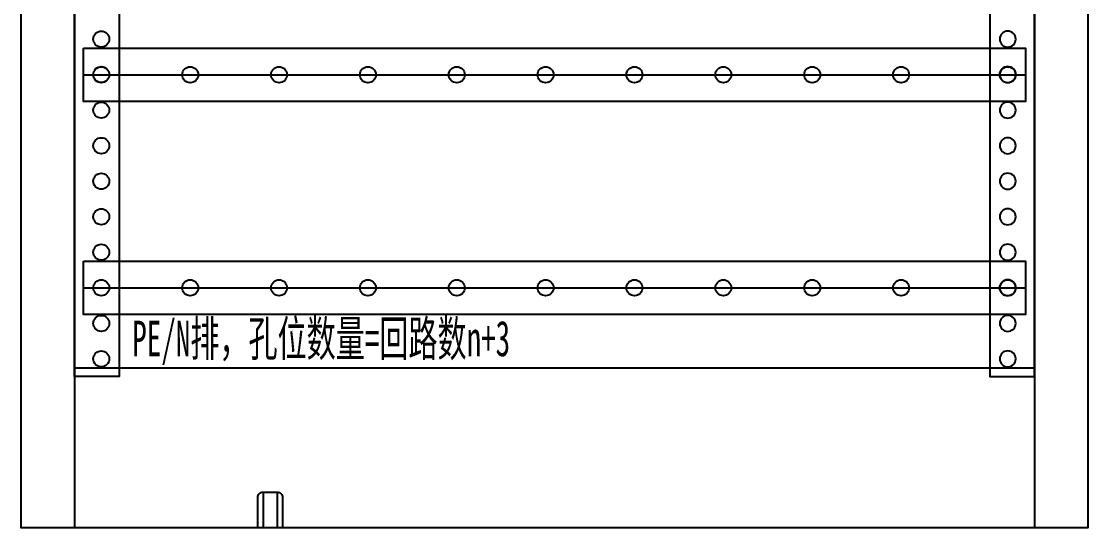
# Model space of a CAD drawing. Extents: x 1518997 to 1519597, y 398691 to 400291.
# Drawn here: x 1518997 to 1519597, y 398691 to 398976 of the extents above; entities that cross this region are included whole.
import ezdxf
from ezdxf.enums import TextEntityAlignment as Align

# ---------------------------------------------------------------- set-up
doc = ezdxf.new("R2010")
doc.units = 0
doc.header["$MEASUREMENT"] = 0
doc.linetypes.add('LYJS-XX', pattern=[0.35, 0.25, -0.1])
doc.layers.add('LY-JS-BJ', color=7, linetype='Continuous')
doc.layers.add('布置图', color=20, linetype='Continuous')
doc.styles.add('宋体', font='', dxfattribs={"width": 0.8, "height": 3.5})
doc.styles.get('宋体').set_extended_font_data('SimSun')

# ---------------------------------------------------------------- blocks, each defined once
blk = doc.blocks.new('*U27')
at = {"layer": 'LY-JS-BJ', "color": 6}
blk.add_circle((0, 0), 4.5, dxfattribs=at)
blk = doc.blocks.new('*U28')
at = {"layer": 'LY-JS-BJ', "color": 0, "linetype": 'ByBlock', "lineweight": -2, "transparency": 16777216}
for p in [(0, -1200), (0, -1220), (0, -1240), (0, -1260), (0, -1280), (0, -1300), (0, -1320), (0, -1340), (0, -1360), (0, -1380)]:
    blk.add_blockref('*U27', p, dxfattribs=at)
blk = doc.blocks.new('*U29')
at = {"layer": 'LY-JS-BJ', "color": 0}
blk.add_circle((0, 0), 4.5, dxfattribs=at)
blk = doc.blocks.new('*U30')
at = {"layer": 'LY-JS-BJ', "color": 0, "linetype": 'ByBlock', "lineweight": -2, "transparency": 16777216}
for p in [(0, 0), (50, 0), (100, 0), (150, 0), (200, 0), (250, 0), (300, 0), (350, 0), (400, 0)]:
    blk.add_blockref('*U29', p, dxfattribs=at)
blk = doc.blocks.new('A$C7A207737')
at = {"layer": 'LY-JS-BJ', "color": 4, "linetype": 'LYJS-XX'}
for p, q in [((-10, 119.93), (520, 119.93)), ((-10, 0), (520, 0))]:
    blk.add_line(p, q, dxfattribs=at)
at = {"layer": 'LY-JS-BJ', "color": 0}
for points in [[(-10, 134.93), (520, 134.93), (520, 104.93), (-10, 104.93)], [(-10, 15), (520, 15), (520, -15), (-10, -15)]]:
    blk.add_lwpolyline(points, close=True, dxfattribs=at)
for centre in [(0, 119.93), (510, 119.93), (0, 0), (510, 0)]:
    blk.add_circle(centre, 4.5, dxfattribs=at)
for p in [(50, 119.93), (50, 0)]:
    blk.add_blockref('*U30', p, dxfattribs=at)
at = {"layer": 'LY-JS-BJ', "color": 4, "style": '宋体', "width": 0.6}
blk.add_text('PE/N排，孔位数量=回路数n+3', height=20, dxfattribs=at).set_placement((17.41, -28.5), align=Align.MIDDLE_LEFT)
blk = doc.blocks.new('*U32')
at = {"layer": 'LY-JS-BJ', "color": 6}
blk.add_circle((0, 0), 4.5, dxfattribs=at)
blk = doc.blocks.new('*U33')
at = {"layer": 'LY-JS-BJ', "color": 0, "linetype": 'ByBlock', "lineweight": -2, "transparency": 16777216}
for p in [(0, -1200), (0, -1220), (0, -1240), (0, -1260), (0, -1280), (0, -1300), (0, -1320), (0, -1340), (0, -1360), (0, -1380)]:
    blk.add_blockref('*U32', p, dxfattribs=at)
blk = doc.blocks.new('A$C11EF57A1')
at = {"layer": 'LY-JS-BJ', "color": 0, "ltscale": 2}
for p, q in [((-4, 20), (-4, 0)), ((4, 20), (4, 0))]:
    blk.add_line(p, q, dxfattribs=at)
blk.add_lwpolyline([(-4, 20), (4, 20, -0.414214), (7, 17), (7, 0), (-7, 0), (-7, 17, -0.414214)], format="xyb", close=True, dxfattribs=at)

msp = doc.modelspace()

# ---------------------------------------------------------------- linework, layer by layer
at = {"layer": 'LY-JS-BJ', "color": 6, "ltscale": 50}
for points in [[(1519027.05, 400236.03), (1519027.05, 398691.03)], [(1519567.05, 400236.03), (1519567.05, 398691.03)], [(1519027.05, 398781.03), (1519567.05, 398781.03)]]:
    msp.add_lwpolyline(points, dxfattribs=at)
at = {"layer": 'LY-JS-BJ', "color": 6, "lineweight": -3}
for points in [[(1519052.05, 400176.03), (1519052.05, 398776.03), (1519027.05, 398776.03), (1519027.05, 400176.03)], [(1519542.05, 400176.03), (1519542.05, 398776.03), (1519567.05, 398776.03), (1519567.05, 400176.03)]]:
    msp.add_lwpolyline(points, close=True, dxfattribs=at)
at = {"layer": '布置图', "ltscale": 50}
msp.add_lwpolyline([(1518997.05, 400291.03), (1519597.05, 400291.03), (1519597.05, 398691.03), (1518997.05, 398691.03)], close=True, dxfattribs=at)

# ---------------------------------------------------------------- block references
at = {"layer": 'LY-JS-BJ', "color": 6, "lineweight": -3}
for name, p in [('*U33', (1519042.05, 400166.03)), ('A$C7A207737', (1519042.05, 398826.03))]:
    msp.add_blockref(name, p, dxfattribs=at)
at = {"layer": 'LY-JS-BJ', "color": 6, "lineweight": -3, "xscale": -1}
msp.add_blockref('*U28', (1519552.05, 400166.03), dxfattribs=at)
at = {"layer": 'LY-JS-BJ', "color": 6, "lineweight": -3, "ltscale": 2}
msp.add_blockref('A$C11EF57A1', (1519137.05, 398691.03), dxfattribs=at)

doc.saveas('drawing.dxf')
